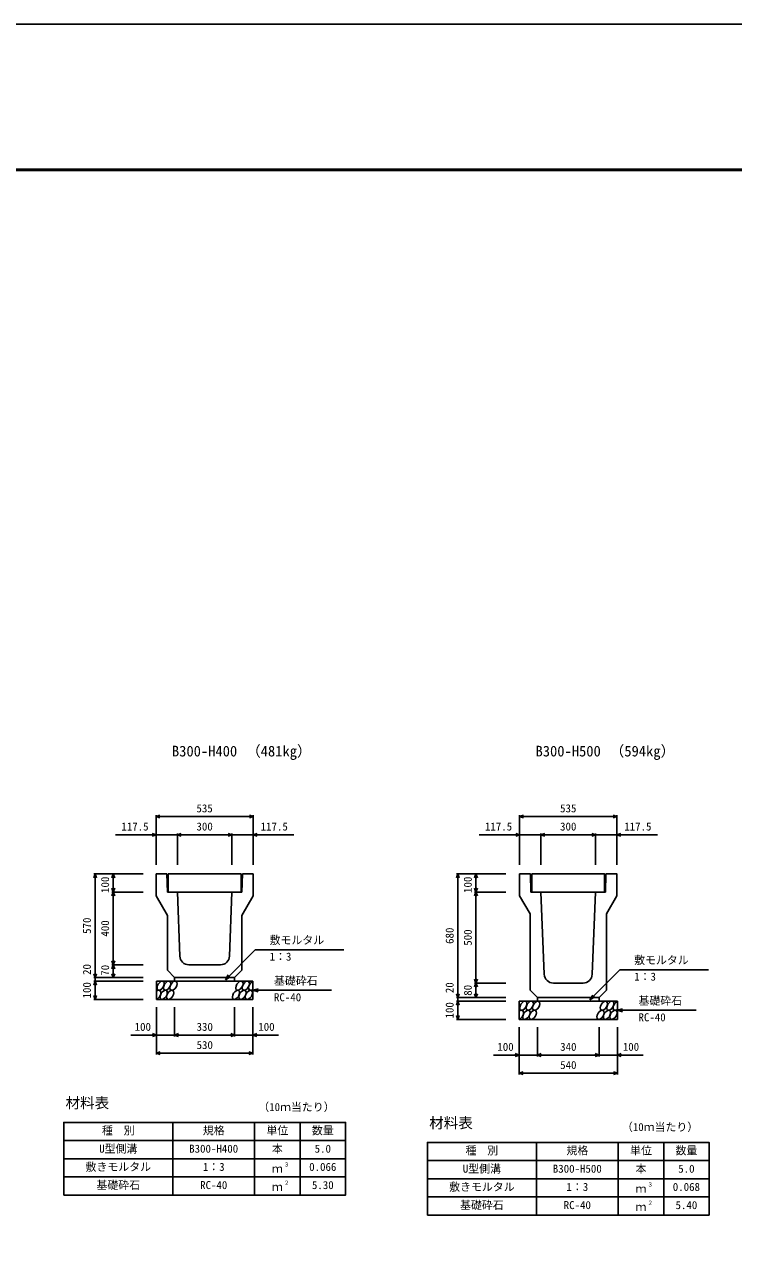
# Model space of a CAD drawing. Units: millimetres, scale not verified. Extents: x -33600 to 33600, y -11880 to 11880.
# Drawn here: x 7712 to 11614, y 5215 to 11880 of the extents above; entities that cross this region are included whole.
import ezdxf
from ezdxf.enums import TextEntityAlignment as Align

# ---------------------------------------------------------------- set-up
doc = ezdxf.new("R2010")
doc.units = ezdxf.units.MM
doc.header["$LTSCALE"] = 40
for name, color, linetype, lineweight in [('0-0_DIM', 7, 'Continuous', 25), ('0-1_Defpoints', 5, 'Continuous', 25), ('0-2_HATCH', 6, 'Continuous', 25), ('0-3_HYO', 3, 'Continuous', 25), ('0-4_HYO2', 4, 'Continuous', 25), ('0-5_OUTLINE', 3, 'Continuous', 25), ('0-6_TXT', 7, 'Continuous', 25), ('0-7_WAKU', 3, 'Continuous', 25)]:
    doc.layers.add(name, color=color, linetype=linetype, lineweight=lineweight)
doc.styles.add('ＭＳ ゴシック', font='')
doc.styles.get('ＭＳ ゴシック').set_extended_font_data('MS Gothic')

msp = doc.modelspace()

# ---------------------------------------------------------------- linework, layer by layer
at = {"layer": '0-0_DIM'}
for p, q in [((8436.5, 7532.48), (8436.5, 7259.98)), ((8971.5, 7532.48), (8971.5, 7259.98)), ((10436.5, 7532.48), (10436.5, 7259.98)), ((10971.5, 7532.48), (10971.5, 7259.98)), ((8971.5, 7524.98), (8436.5, 7524.98)), ((10971.5, 7524.98), (10436.5, 7524.98)), ((8213.12, 7424.98), (8436.5, 7424.98)), ((8554, 7424.98), (8436.5, 7424.98)), ((8554, 7432.48), (8554, 7259.98)), ((8554, 7424.98), (8854, 7424.98)), ((8854, 7432.48), (8854, 7259.98)), ((8854, 7424.98), (8971.5, 7424.98)), ((9194.87, 7424.98), (8971.5, 7424.98)), ((10213.12, 7424.98), (10436.5, 7424.98)), ((10554, 7424.98), (10436.5, 7424.98)), ((10554, 7432.48), (10554, 7259.98)), ((10554, 7424.98), (10854, 7424.98)), ((10854, 7432.48), (10854, 7259.98)), ((10854, 7424.98), (10971.5, 7424.98)), ((11194.87, 7424.98), (10971.5, 7424.98)), ((8094, 7209.98), (8366.5, 7209.98)), ((8101.5, 7209.98), (8101.5, 6639.98)), ((8201.5, 7209.98), (8201.5, 7109.98)), ((10089, 7209.98), (10361.5, 7209.98)), ((10096.5, 7209.98), (10096.5, 6529.98)), ((10196.5, 7209.98), (10196.5, 7109.98)), ((8194, 7109.98), (8366.5, 7109.98)), ((8201.5, 7109.98), (8201.5, 6709.98)), ((10189, 7109.98), (10361.5, 7109.98)), ((10196.5, 7109.98), (10196.5, 6609.98)), ((8982.02, 6791.79), (8818.36, 6628.14)), ((8982.02, 6791.79), (9469.95, 6791.79)), ((8194, 6709.98), (8366.5, 6709.98)), ((8201.5, 6709.98), (8201.5, 6639.98)), ((10987.02, 6681.79), (10823.36, 6518.14)), ((10987.02, 6681.79), (11474.95, 6681.79)), ((8094, 6639.98), (8366.5, 6639.98)), ((8094, 6619.98), (8366.5, 6619.98)), ((8818.36, 6628.14), (8833.36, 6654.12)), ((8818.36, 6628.14), (8844.34, 6643.14)), ((10189, 6609.98), (10361.5, 6609.98)), ((10196.5, 6609.98), (10196.5, 6529.98)), ((8969, 6569.98), (8997.97, 6577.75)), ((8969, 6569.98), (9402.31, 6569.98)), ((8969, 6569.98), (8997.97, 6562.22)), ((10823.36, 6518.14), (10838.36, 6544.12)), ((10823.36, 6518.14), (10849.34, 6533.14)), ((8094, 6519.98), (8366.5, 6519.98)), ((8439, 6216.56), (8439, 6477.92)), ((8539, 6316.56), (8539, 6477.92)), ((8869, 6316.56), (8869, 6477.92)), ((8969, 6216.56), (8969, 6477.92)), ((10089, 6529.98), (10361.5, 6529.98)), ((10089, 6509.98), (10361.5, 6509.98)), ((10974, 6459.98), (11002.97, 6467.75)), ((10089, 6409.98), (10361.5, 6409.98)), ((10974, 6459.98), (11407.31, 6459.98)), ((10974, 6459.98), (11002.97, 6452.22)), ((10434, 6106.56), (10434, 6367.92)), ((10534, 6206.56), (10534, 6367.92)), ((10874, 6206.56), (10874, 6367.92)), ((10974, 6106.56), (10974, 6367.92)), ((8439, 6324.06), (8297.2, 6324.06)), ((8439, 6324.06), (8539, 6324.06)), ((8539, 6324.06), (8869, 6324.06)), ((8969, 6324.06), (8869, 6324.06)), ((8969, 6324.06), (9110.79, 6324.06)), ((8439, 6224.06), (8969, 6224.06)), ((10434, 6214.06), (10292.2, 6214.06)), ((10434, 6214.06), (10534, 6214.06)), ((10534, 6214.06), (10874, 6214.06)), ((10974, 6214.06), (10874, 6214.06)), ((10974, 6214.06), (11115.79, 6214.06)), ((10434, 6114.06), (10974, 6114.06))]:
    msp.add_line(p, q, dxfattribs=at)
for points in [[(8457.64, 7517.29), (8436.5, 7524.98), (8457.64, 7532.68)], [(8950.35, 7532.68), (8971.5, 7524.98), (8950.35, 7517.29)], [(10457.64, 7517.29), (10436.5, 7524.98), (10457.64, 7532.68)], [(10950.35, 7532.68), (10971.5, 7524.98), (10950.35, 7517.29)], [(8415.35, 7432.68), (8436.5, 7424.98), (8415.35, 7417.29)], [(8575.14, 7417.29), (8554, 7424.98), (8575.14, 7432.68)], [(8832.85, 7432.68), (8854, 7424.98), (8832.85, 7417.29)], [(8992.64, 7432.68), (8971.5, 7424.98), (8992.64, 7417.29)], [(10415.35, 7432.68), (10436.5, 7424.98), (10415.35, 7417.29)], [(10575.14, 7417.29), (10554, 7424.98), (10575.14, 7432.68)], [(10832.85, 7432.68), (10854, 7424.98), (10832.85, 7417.29)], [(10992.64, 7432.68), (10971.5, 7424.98), (10992.64, 7417.29)], [(8093.8, 7188.84), (8101.5, 7209.98), (8109.19, 7188.84)], [(8193.8, 7188.84), (8201.5, 7209.98), (8209.19, 7188.84)], [(10088.8, 7188.84), (10096.5, 7209.98), (10104.19, 7188.84)], [(10188.8, 7188.84), (10196.5, 7209.98), (10204.19, 7188.84)], [(8209.19, 7131.13), (8201.5, 7109.98), (8193.8, 7131.13)], [(8193.8, 7088.84), (8201.5, 7109.98), (8209.19, 7088.84)], [(10204.19, 7131.13), (10196.5, 7109.98), (10188.8, 7131.13)], [(10188.8, 7088.84), (10196.5, 7109.98), (10204.19, 7088.84)], [(8209.19, 6731.13), (8201.5, 6709.98), (8193.8, 6731.13)], [(8193.8, 6688.84), (8201.5, 6709.98), (8209.19, 6688.84)], [(8109.19, 6661.13), (8101.5, 6639.98), (8093.8, 6661.13)], [(8109.19, 6598.84), (8101.5, 6619.98), (8093.8, 6598.84)], [(8101.5, 6639.98), (8101.5, 6619.98), (8101.5, 6519.98)], [(8209.19, 6661.13), (8201.5, 6639.98), (8193.8, 6661.13)], [(10204.19, 6631.13), (10196.5, 6609.98), (10188.8, 6631.13)], [(10188.8, 6588.84), (10196.5, 6609.98), (10204.19, 6588.84)], [(8109.19, 6541.13), (8101.5, 6519.98), (8093.8, 6541.13)], [(10104.19, 6551.13), (10096.5, 6529.98), (10088.8, 6551.13)], [(10204.19, 6551.13), (10196.5, 6529.98), (10188.8, 6551.13)], [(10104.19, 6488.84), (10096.5, 6509.98), (10088.8, 6488.84)], [(10096.5, 6529.98), (10096.5, 6509.98), (10096.5, 6409.98)], [(10104.19, 6431.13), (10096.5, 6409.98), (10088.8, 6431.13)], [(8417.85, 6331.75), (8439, 6324.06), (8417.85, 6316.36)], [(8560.14, 6316.36), (8539, 6324.06), (8560.14, 6331.75)], [(8847.85, 6331.75), (8869, 6324.06), (8847.85, 6316.36)], [(8990.14, 6331.75), (8969, 6324.06), (8990.14, 6316.36)], [(8460.14, 6216.36), (8439, 6224.06), (8460.14, 6231.75)], [(8947.85, 6231.75), (8969, 6224.06), (8947.85, 6216.36)], [(10412.85, 6221.75), (10434, 6214.06), (10412.85, 6206.36)], [(10555.14, 6206.36), (10534, 6214.06), (10555.14, 6221.75)], [(10852.85, 6221.75), (10874, 6214.06), (10852.85, 6206.36)], [(10995.14, 6221.75), (10974, 6214.06), (10995.14, 6206.36)], [(10455.14, 6106.36), (10434, 6114.06), (10455.14, 6121.75)], [(10952.85, 6121.75), (10974, 6114.06), (10952.85, 6106.36)]]:
    msp.add_lwpolyline(points, dxfattribs=at)
at = {"layer": '0-1_Defpoints'}
msp.add_lwpolyline([(0, -11880), (33600, -11880), (33600, 11880), (0, 11880)], close=True, dxfattribs=at)
at = {"layer": '0-2_HATCH'}
for points in [[(8504, 7109.98), (8904, 7109.98), (8904, 7209.98), (8504, 7209.98)], [(10504, 7109.98), (10904, 7109.98), (10904, 7209.98), (10504, 7209.98)]]:
    msp.add_lwpolyline(points, close=True, dxfattribs=at)
for centre in [(8461.89, 6594.98), (8497.36, 6594.98), (8532.84, 6594.98), (8895.04, 6594.98), (8930.52, 6594.98), (8478.77, 6544.99), (8514.25, 6544.99), (8876.45, 6544.99), (8911.93, 6544.99), (8947.4, 6544.99), (10456.89, 6484.98), (10492.36, 6484.98), (10527.84, 6484.98), (10900.04, 6484.98), (10935.52, 6484.98), (10473.77, 6434.99), (10509.25, 6434.99), (10881.45, 6434.99), (10916.93, 6434.99), (10952.4, 6434.99)]:
    msp.add_ellipse(centre, major_axis=(14.54, 23.54), ratio=0.5792, dxfattribs=at)
for centre, start_param, end_param in [((8966, 6594.98), 0.6666252, 4.1103269), ((8443.29, 6544.99), 3.7419964, 7.318141), ((10971, 6484.98), 0.6666252, 4.1103269), ((10438.29, 6434.99), 3.7419964, 7.318141)]:
    msp.add_ellipse(centre, major_axis=(14.54, 23.54), ratio=0.5792, start_param=start_param, end_param=end_param, dxfattribs=at)
at = {"layer": '0-3_HYO'}
for p, q in [((8529, 5844.11), (8529, 5444.11)), ((8979, 5844.11), (8979, 5444.11)), ((9229, 5844.11), (9229, 5444.11)), ((7929, 5744.11), (9479, 5744.11)), ((10529, 5734.11), (10529, 5334.11)), ((10979, 5734.11), (10979, 5334.11)), ((11229, 5734.11), (11229, 5334.11)), ((9929, 5634.11), (11479, 5634.11))]:
    msp.add_line(p, q, dxfattribs=at)
for points in [[(7929, 5444.11), (9479, 5444.11), (9479, 5844.11), (7929, 5844.11)], [(9929, 5334.11), (11479, 5334.11), (11479, 5734.11), (9929, 5734.11)]]:
    msp.add_lwpolyline(points, close=True, dxfattribs=at)
at = {"layer": '0-4_HYO2'}
for p, q in [((7929, 5644.11), (9479, 5644.11)), ((7929, 5544.11), (9479, 5544.11)), ((9929, 5534.11), (11479, 5534.11)), ((9929, 5434.11), (11479, 5434.11))]:
    msp.add_line(p, q, dxfattribs=at)
at = {"layer": '0-5_OUTLINE'}
for p, q in [((8436.5, 7209.98), (8436.5, 7089.98)), ((8496.5, 7209.98), (8436.5, 7209.98)), ((8496.5, 7209.98), (8499, 7109.98)), ((8911.5, 7209.98), (8909, 7109.98)), ((8911.5, 7209.98), (8971.5, 7209.98)), ((8971.5, 7209.98), (8971.5, 7089.98)), ((10436.5, 7209.98), (10436.5, 7089.98)), ((10496.5, 7209.98), (10436.5, 7209.98)), ((10496.5, 7209.98), (10499, 7109.98)), ((10911.5, 7209.98), (10909, 7109.98)), ((8436.5, 7089.98), (8499, 6981.98)), ((8554, 7109.98), (8499, 7109.98)), ((8554, 7109.98), (8567.19, 6758.11)), ((8854, 7109.98), (8840.8, 6758.11)), ((8854, 7109.98), (8909, 7109.98)), ((8971.5, 7089.98), (8909, 6981.98)), ((10436.5, 7089.98), (10494, 6989.98)), ((10554, 7109.98), (10499, 7109.98)), ((10554, 7109.98), (10572.08, 6657.99)), ((10854, 7109.98), (10835.92, 6657.99)), ((10854, 7109.98), (10909, 7109.98)), ((8499, 6981.98), (8499, 6679.98)), ((8909, 6981.98), (8909, 6679.98)), ((10494, 6569.98), (10494, 6989.98)), ((10914, 6569.98), (10914, 6989.98)), ((8539, 6639.98), (8499, 6679.98)), ((8617.16, 6709.98), (8790.84, 6709.98)), ((8969, 6619.98), (8439, 6619.98)), ((8439, 6619.98), (8439, 6519.98)), ((8539, 6619.98), (8539, 6639.98)), ((8869, 6619.98), (8869, 6639.98)), ((8969, 6619.98), (8969, 6519.98)), ((10622.04, 6609.98), (10785.96, 6609.98)), ((10534, 6529.98), (10494, 6569.98)), ((8969, 6519.98), (8439, 6519.98)), ((10974, 6509.98), (10434, 6509.98)), ((10434, 6509.98), (10434, 6409.98)), ((10534, 6509.98), (10534, 6529.98)), ((10874, 6509.98), (10874, 6529.98)), ((10974, 6509.98), (10974, 6409.98)), ((10974, 6409.98), (10434, 6409.98))]:
    msp.add_line(p, q, dxfattribs=at)
for points in [[(10911.5, 7209.98), (10971.5, 7209.98), (10971.5, 7089.98), (10914, 6989.98)], [(8539, 6639.98), (8869, 6639.98), (8909, 6679.98)], [(10534, 6529.98), (10874, 6529.98), (10914, 6569.98)]]:
    msp.add_lwpolyline(points, dxfattribs=at)
for centre, start, end in [((8617.16, 6759.98), 182.14759, 270), ((8790.84, 6759.98), 270, 357.85241), ((10622.04, 6659.98), 182.29061, 270), ((10785.96, 6659.98), 270, 357.70939)]:
    msp.add_arc(centre, 50, start, end, dxfattribs=at)
at = {"layer": '0-7_WAKU', "lineweight": 50}
msp.add_lwpolyline([(800, -11080), (32800, -11080), (32800, 11080), (800, 11080)], close=True, dxfattribs=at)

# ---------------------------------------------------------------- texts
at = {"layer": '0-0_DIM', "style": 'ＭＳ ゴシック'}
for s, p in [('535', (8659, 7534.98)), ('535', (10659, 7534.98)), ('117.5', (8245.89, 7434.98)), ('300', (8659, 7434.98)), ('117.5', (9012.1, 7434.98)), ('117.5', (10245.89, 7434.98)), ('300', (10659, 7434.98)), ('117.5', (11012.1, 7434.98)), ('敷モルタル', (9061.39, 6810.53)), ('1：3', (9061.39, 6719.84)), ('敷モルタル', (11066.39, 6700.53)), ('1：3', (11066.39, 6609.84)), ('基礎砕石', (9085.32, 6587.16)), ('RC-40', (9085.32, 6496.47)), ('基礎砕石', (11090.32, 6477.16)), ('RC-40', (11090.32, 6386.47)), ('100', (8319, 6334.06)), ('330', (8659.53, 6334.06)), ('100', (8999, 6334.06)), ('530', (8659.53, 6234.06)), ('100', (10314, 6224.06)), ('340', (10659.53, 6224.06)), ('100', (11004, 6224.06)), ('540', (10659.53, 6124.06))]:
    msp.add_text(s, height=43.99, dxfattribs=at).set_placement(p, align=Align.BOTTOM_LEFT)
for s, p in [('100', (8191.5, 7104.98)), ('100', (10186.5, 7104.98)), ('570', (8091.5, 6879.98)), ('400', (8191.5, 6864.98)), ('680', (10086.5, 6824.98)), ('500', (10186.5, 6814.98)), ('20', (8091.5, 6654.3)), ('70', (8191.5, 6649.98)), ('100', (8091.5, 6524.98)), ('20', (10086.5, 6554.3)), ('80', (10186.5, 6539.98)), ('100', (10086.5, 6414.98))]:
    msp.add_text(s, height=43.99, rotation=90, dxfattribs=at).set_placement(p, align=Align.BOTTOM_LEFT)
at = {"layer": '0-6_TXT', "style": 'ＭＳ ゴシック'}
for s, height, p in [('B300-H400', 58.65, (8524, 7837.71)), ('（481kg）', 58.65, (8932.37, 7837.71)), ('B300-H500', 58.65, (10524, 7837.71)), ('（594kg）', 58.65, (10932.37, 7837.71)), ('材料表', 58.65, (7939, 5904.11)), ('（10ｍ当たり）', 43.99, (8998.99, 5893.11)), ('材料表', 58.65, (9939, 5794.11)), ('種\u3000別', 43.99, (8139, 5764.11)), ('規格', 43.99, (8694, 5764.11)), ('単位', 43.99, (9044, 5764.11)), ('数量', 43.99, (9294, 5764.11)), ('（10ｍ当たり）', 43.99, (10998.99, 5783.11)), ('U型側溝', 43.99, (8124, 5664.11)), ('B300-H400', 43.99, (8619, 5664.11)), ('本', 43.99, (9074, 5664.11)), ('5.0', 43.99, (9309, 5664.11)), ('種\u3000別', 43.99, (10139, 5654.11)), ('規格', 43.99, (10694, 5654.11)), ('単位', 43.99, (11044, 5654.11)), ('数量', 43.99, (11294, 5654.11)), ('敷きモルタル', 43.99, (8049, 5564.11)), ('1：3', 43.99, (8694, 5564.11)), ('ｍ', 43.99, (9074, 5554.11)), ('３', 21.99, (9139.54, 5594.48)), ('0.066', 43.99, (9279, 5564.11)), ('U型側溝', 43.99, (10124, 5554.11)), ('B300-H500', 43.99, (10619, 5554.11)), ('本', 43.99, (11074, 5554.11)), ('5.0', 43.99, (11309, 5554.11)), ('基礎砕石', 43.99, (8109, 5464.11)), ('RC-40', 43.99, (8679, 5464.11)), ('ｍ', 43.99, (9074, 5454.11)), ('２', 21.99, (9139.54, 5494.48)), ('5.30', 43.99, (9294, 5464.11)), ('敷きモルタル', 43.99, (10049, 5454.11)), ('1：3', 43.99, (10694, 5454.11)), ('ｍ', 43.99, (11074, 5444.11)), ('３', 21.99, (11139.54, 5484.48)), ('0.068', 43.99, (11279, 5454.11)), ('基礎砕石', 43.99, (10109, 5354.11)), ('RC-40', 43.99, (10679, 5354.11)), ('２', 21.99, (11139.54, 5384.48)), ('5.40', 43.99, (11294, 5354.11)), ('ｍ', 43.99, (11074, 5344.11))]:
    msp.add_text(s, height=height, dxfattribs=at).set_placement(p, align=Align.BOTTOM_LEFT)

doc.saveas('drawing.dxf')
